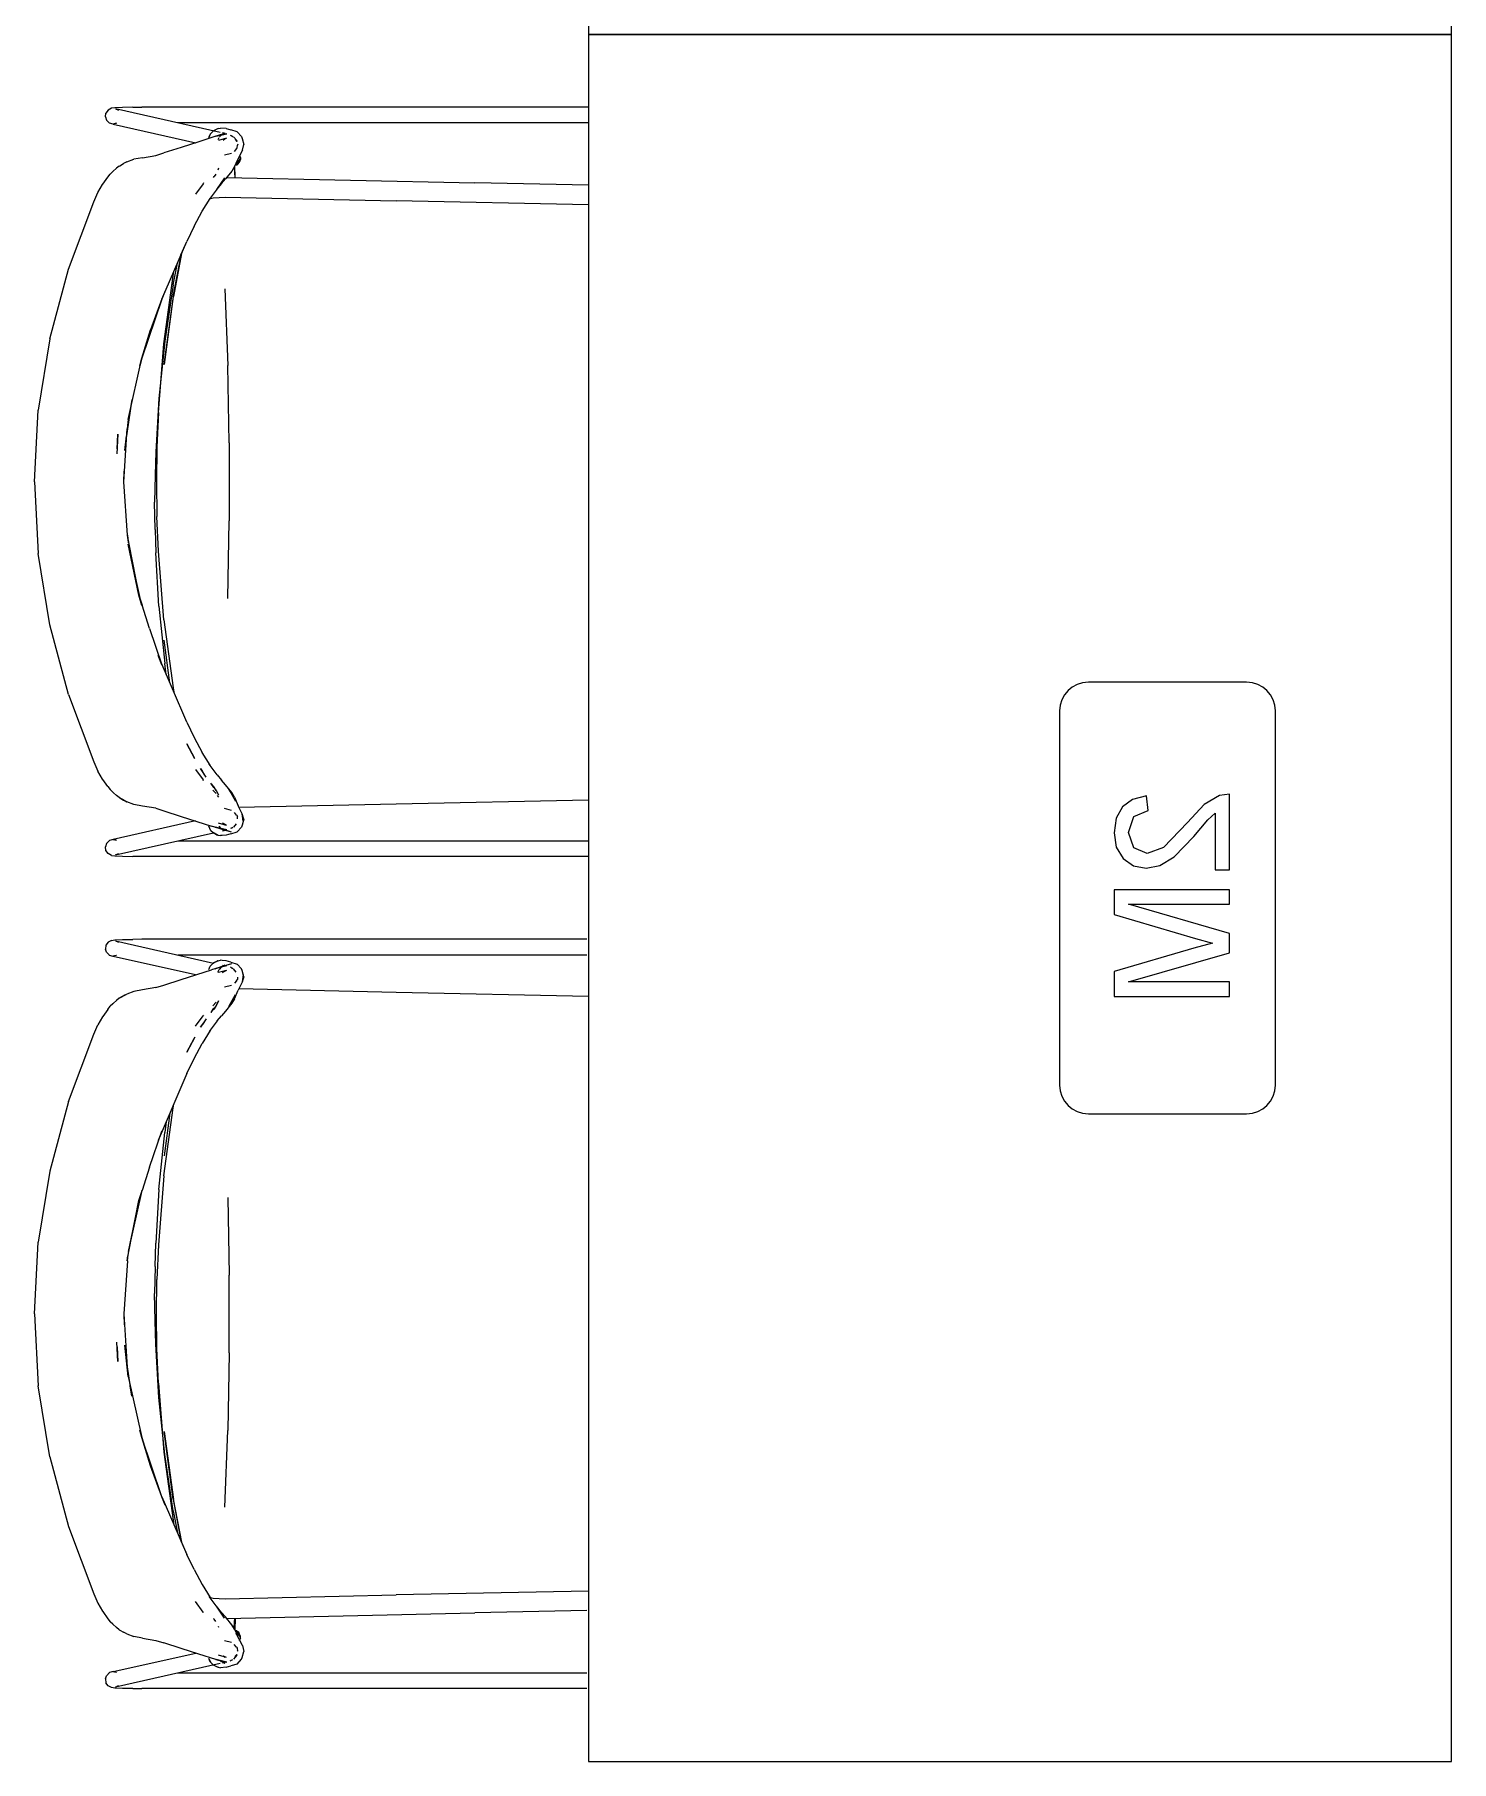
# Model space of a CAD drawing. Header units: millimetres. Extents: x 79795 to 317870, y -36033 to 97293.
# Drawn here: x 190439 to 191424, y 30507 to 31707 of the extents above; entities that cross this region are included whole.
import ezdxf

# ---------------------------------------------------------------- set-up
doc = ezdxf.new("R2010")
doc.units = ezdxf.units.MM
doc.header["$MEASUREMENT"] = 0
doc.layers.add('G-IMPT', color=8, linetype='CONTINUOUS', lineweight=9)
doc.layers.add('I-FURN', color=8, linetype='CONTINUOUS', lineweight=9)

msp = doc.modelspace()

# ---------------------------------------------------------------- linework, layer by layer
at = {"layer": 'G-IMPT'}
for p, q in [((190488.6, 31650.1), (190488.9, 31652.7)), ((190488.6, 31650.1), (190489.3, 31647.9)), ((190490.4, 31654.9), (190488.9, 31652.7)), ((190492.8, 31656.1), (190490.4, 31654.9)), ((190495.2, 31656.4), (190492.8, 31656.1)), ((190500.4, 31656.7), (190495.2, 31656.4)), ((190568.4, 31639.4), (190495.5, 31655.8)), ((190495.5, 31655.8), (190497.6, 31654.8)), ((190497.4, 31655), (190497.6, 31654.8)), ((190507.6, 31656.9), (190500.4, 31656.7)), ((190507.6, 31656.9), (190513.9, 31656.9)), ((190824.4, 31656.9), (190513.9, 31656.9)), ((190489.6, 31647.6), (190489.3, 31647.9)), ((190489.6, 31647.6), (190491.4, 31645.8)), ((190491.4, 31645.8), (190491.1, 31646.1)), ((190493.9, 31645), (190491.4, 31645.8)), ((190496.2, 31645.7), (190493.7, 31645.2)), ((190496, 31645.6), (190493.7, 31645.2)), ((190493.9, 31645), (190551.5, 31632.1)), ((190824.4, 31646), (190539, 31646)), ((190560.4, 31636), (190561.6, 31638.4)), ((190560.4, 31635.9), (190561.6, 31638.4)), ((190561.5, 31638.2), (190560.4, 31635.9)), ((190561.5, 31638.2), (190561.6, 31638.4)), ((190563.4, 31640.3), (190561.6, 31638.4)), ((190563.4, 31640.3), (190563.7, 31640.5)), ((190566.6, 31641.9), (190563.7, 31640.5)), ((190572.9, 31638.4), (190564.7, 31636.4)), ((190570.6, 31638.3), (190564.7, 31636.4)), ((190565.4, 31636.7), (190572.9, 31638.4)), ((190566.9, 31642), (190566.6, 31641.9)), ((190566.9, 31642), (190568.6, 31642.3)), ((190569.4, 31637.7), (190568, 31636.2)), ((190568.3, 31637.5), (190571.5, 31639)), ((190568.3, 31637.5), (190570.6, 31638.3)), ((190572.6, 31642.1), (190568.6, 31642.3)), ((190569.4, 31637.7), (190571.5, 31639)), ((190571.9, 31638.6), (190569.9, 31639.1)), ((190572.6, 31642.1), (190575.8, 31641.1)), ((190575.4, 31637.4), (190577.1, 31636.6)), ((190580.1, 31639.7), (190575.8, 31641.1)), ((190580.1, 31639.7), (190583.2, 31636.5)), ((190541.2, 31628.9), (190529.2, 31625.1)), ((190553.6, 31632.8), (190541.2, 31628.9)), ((190565.4, 31636.7), (190553.6, 31632.8)), ((190560.4, 31636), (190560.4, 31635.9)), ((190567, 31634.5), (190567.7, 31635.9)), ((190572.8, 31635.3), (190567.3, 31633.7)), ((190570.5, 31634), (190571.5, 31635)), ((190570.5, 31634), (190571.1, 31634.7)), ((190572.8, 31635.3), (190570.7, 31634.3)), ((190571.5, 31635), (190570.7, 31634.3)), ((190575.9, 31637.1), (190577.1, 31636.6)), ((190579.9, 31633.7), (190577.7, 31636.3)), ((190579.8, 31628.1), (190578.1, 31626.2)), ((190578.9, 31634.7), (190580.1, 31633.1)), ((190578.9, 31634.7), (190579.3, 31634.2)), ((190580.1, 31633.1), (190579.3, 31634.2)), ((190584, 31626.9), (190579.6, 31618.4)), ((190579.8, 31628.1), (190580.1, 31628.6)), ((190580.1, 31628.6), (190580.5, 31630.6)), ((190580.6, 31631.2), (190580.5, 31630.6)), ((190583.2, 31636.5), (190583.7, 31635.1)), ((190583.7, 31635.1), (190584.8, 31630.9)), ((190584, 31626.9), (190584.8, 31630.9)), ((190496.2, 31614.4), (190493.7, 31612.2)), ((190498.1, 31615.9), (190496.2, 31614.4)), ((190498.1, 31615.9), (190498.5, 31616.2)), ((190498.5, 31616.2), (190501.1, 31617.7)), ((190503.4, 31618.9), (190501.1, 31617.7)), ((190503.4, 31618.9), (190508.3, 31620.7)), ((190514.3, 31621.8), (190508.3, 31620.7)), ((190514.3, 31621.8), (190523.6, 31623.4)), ((190523.6, 31623.4), (190529.2, 31625.1)), ((190567, 31613.4), (190567.5, 31614.8)), ((190576.2, 31624.8), (190571.4, 31623.5)), ((190578.4, 31615.6), (190576.4, 31612.5)), ((190578.2, 31615.2), (190578.5, 31607.9)), ((190578.2, 31615.2), (190578.5, 31607.9)), ((190578.4, 31615.6), (190580.6, 31620.4)), ((190578.9, 31608.2), (190578.6, 31616)), ((190580.6, 31620.4), (190579.6, 31618.4)), ((190483.4, 31597.5), (190486.6, 31603.1)), ((190486.8, 31603.4), (190486.6, 31603.1)), ((190486.8, 31603.4), (190490.2, 31608.2)), ((190490.2, 31608.2), (190491.9, 31610.3)), ((190493.7, 31612.2), (190491.9, 31610.3)), ((190556.5, 31603.7), (190551.2, 31596.4)), ((190556.8, 31604.2), (190556.5, 31603.7)), ((190563.8, 31608.1), (190564.2, 31608.7)), ((190565.3, 31610.3), (190564.2, 31608.7)), ((190571.3, 31607.9), (190565.7, 31599.6)), ((190569.2, 31603.9), (190565.7, 31599.6)), ((190571.3, 31607.9), (190566.2, 31600.1)), ((190569.2, 31603.9), (190572.1, 31607.1)), ((190576.4, 31612.5), (190572.1, 31607.1)), ((190572.5, 31608.1), (190745.4, 31604.2)), ((190824.4, 31602.6), (190745.4, 31604.2)), ((190463, 31544.2), (190480.6, 31591.1)), ((190480.6, 31591.1), (190483.4, 31597.5)), ((190555.9, 31584.6), (190561.3, 31593.5)), ((190566.2, 31600.1), (190560.7, 31592.8)), ((190560.7, 31593.3), (190563.6, 31594)), ((190560.7, 31592.8), (190561.3, 31593.5)), ((190563.6, 31594), (190571.9, 31594.4)), ((190571.9, 31594.4), (190690.8, 31591.7)), ((190824.4, 31589), (190690.8, 31591.7)), ((190550.4, 31574.1), (190555.9, 31584.6)), ((190550.4, 31574.1), (190545.2, 31563.5)), ((190527.9, 31523.5), (190545.1, 31563.5)), ((190535.8, 31525.2), (190541.5, 31555.1)), ((190541.5, 31555.1), (190535.9, 31525.3)), ((190541, 31554.2), (190545.1, 31563.5)), ((190541, 31554.2), (190545.2, 31563.5)), ((190450, 31495.8), (190463, 31544.2)), ((190535.6, 31539.7), (190536.2, 31542.9)), ((190535.7, 31533.4), (190538.6, 31548.5)), ((190530.1, 31529.3), (190527.9, 31523.5)), ((190530.1, 31529.3), (190527.9, 31523.6)), ((190529.2, 31492.4), (190535.6, 31539.7)), ((190535.7, 31533.4), (190529.8, 31494.2)), ((190571.5, 31530.7), (190573.6, 31477.4)), ((190527.9, 31523.5), (190513.8, 31482.4)), ((190527.9, 31523.6), (190519.9, 31502.1)), ((190527.9, 31523.5), (190519.9, 31502.1)), ((190529.4, 31478), (190535.9, 31525.3)), ((190535.8, 31525.2), (190529.4, 31478)), ((190450, 31495.8), (190441.9, 31446.4)), ((190513.8, 31482.4), (190519.9, 31502.1)), ((190519.9, 31502.1), (190513.9, 31482.4)), ((190529.8, 31494.2), (190525.7, 31454.5)), ((190504.5, 31439.9), (190513.8, 31482.4)), ((190513.8, 31482.4), (190512.4, 31477.2)), ((190512.4, 31477.2), (190513.9, 31482.4)), ((190525.4, 31444.6), (190529.2, 31492.4)), ((190574.6, 31423.5), (190573.6, 31477.4)), ((190439.3, 31396.5), (190441.9, 31446.4)), ((190507, 31453.7), (190504.9, 31439.6)), ((190507, 31453.7), (190505.7, 31446.5)), ((190525.7, 31454.5), (190523.6, 31417.4)), ((190501.5, 31396.5), (190503.8, 31433.4)), ((190504.5, 31439.9), (190502.1, 31418.2)), ((190504.5, 31439.9), (190503.2, 31428.5)), ((190504.9, 31439.6), (190503.2, 31428.5)), ((190503.8, 31433.4), (190503.2, 31428.5)), ((190525.4, 31444.6), (190524.4, 31420.6)), ((190497.3, 31429.6), (190496.6, 31416)), ((190496.7, 31419.4), (190497.3, 31429.6)), ((190502.1, 31418.2), (190503.2, 31428.5)), ((190574.6, 31423.5), (190574.6, 31369.5)), ((190523.6, 31417.4), (190523.2, 31401.1)), ((190524.4, 31420.6), (190524.1, 31396.5)), ((190501.5, 31396.5), (190501.6, 31403.9)), ((190501.5, 31396.5), (190501.6, 31403.9)), ((190523.2, 31401.1), (190522.8, 31382.3)), ((190439.3, 31396.5), (190441.9, 31346.6)), ((190503.9, 31359.5), (190501.5, 31396.5)), ((190524.1, 31396.5), (190524.4, 31372.4)), ((190523.2, 31363.4), (190522.8, 31382.3)), ((190523.2, 31363.4), (190523.6, 31347.1)), ((190525.4, 31348.4), (190524.4, 31372.4)), ((190573.6, 31315.5), (190574.6, 31369.5)), ((190503.8, 31359.5), (190504.9, 31353.2)), ((190503.8, 31359.5), (190504.2, 31356.3)), ((190503.9, 31359.5), (190504.4, 31354.2)), ((190513.8, 31310.6), (190504.5, 31353.1)), ((190511.9, 31317.7), (190504.5, 31353.1)), ((190504.9, 31353.2), (190511.9, 31317.7)), ((190450, 31297.2), (190441.9, 31346.6)), ((190525.7, 31310.1), (190523.6, 31347.1)), ((190529.2, 31300.6), (190525.4, 31348.4)), ((190513.8, 31310.6), (190511.9, 31317.7)), ((190511.9, 31317.7), (190514.1, 31310.7)), ((190519.3, 31294.5), (190514.1, 31310.7)), ((190525.7, 31310.1), (190529.8, 31270.3)), ((190463, 31248.8), (190450, 31297.2)), ((190519.3, 31294.5), (190527.9, 31269.4)), ((190529.2, 31300.6), (190535.6, 31253.3)), ((190533.4, 31256.9), (190529.4, 31286.5)), ((190533.4, 31256.8), (190529.4, 31286.5)), ((190527.9, 31269.4), (190525.3, 31275.9)), ((190545.2, 31229.5), (190525.3, 31275.9)), ((190530.9, 31262.7), (190529.8, 31270.3)), ((190535.6, 31253.3), (190536.1, 31250.6)), ((190463, 31248.8), (190480.5, 31202)), ((190545.2, 31229.5), (190550.4, 31218.9)), ((190550.4, 31218.9), (190555.9, 31208.4)), ((190550.7, 31204.1), (190545.2, 31214.5)), ((190545.2, 31214.5), (190550.2, 31205)), ((190561.3, 31199.5), (190555.9, 31208.4)), ((190480.5, 31202), (190483.4, 31195.5)), ((190486.6, 31189.9), (190483.4, 31195.5)), ((190550.7, 31204.1), (190550.2, 31205)), ((190551.2, 31196.6), (190556.5, 31189.3)), ((190558.7, 31191.3), (190554.7, 31197.2)), ((190554.7, 31197.2), (190556, 31195.3)), ((190558.7, 31191.3), (190556, 31195.3)), ((190566.2, 31192.9), (190560.7, 31200.2)), ((190561.3, 31199.5), (190560.7, 31200.2)), ((190486.6, 31189.9), (190486.8, 31189.6)), ((190490.2, 31184.7), (190486.8, 31189.6)), ((190490.2, 31184.7), (190491.9, 31182.7)), ((190493.7, 31180.8), (190491.9, 31182.7)), ((190556.8, 31188.8), (190556.5, 31189.3)), ((190562.3, 31186.5), (190561.9, 31187.1)), ((190564, 31184), (190561.9, 31187.1)), ((190562.3, 31186.5), (190564, 31184)), ((190565.5, 31179.8), (190563.3, 31182.2)), ((190565.6, 31182.1), (190563.8, 31184.9)), ((190564.2, 31184.3), (190563.8, 31184.9)), ((190565.6, 31182.1), (190564.2, 31184.3)), ((190565.6, 31182.1), (190565.3, 31182.7)), ((190567.2, 31178.9), (190565.3, 31182.7)), ((190565.6, 31182.1), (190567.2, 31178.9)), ((190566.2, 31192.9), (190569.2, 31189.1)), ((190572.1, 31185.9), (190569.2, 31189.1)), ((190576.4, 31180.5), (190572.1, 31185.9)), ((190576.6, 31179.2), (190574.3, 31182.9)), ((190574.3, 31182.9), (190579.1, 31174.6)), ((190493.7, 31180.8), (190494.3, 31180.3)), ((190496.2, 31178.6), (190494.3, 31180.3)), ((190498.1, 31177.1), (190496.2, 31178.6)), ((190502.4, 31174.7), (190498.1, 31177.1)), ((190498.1, 31177.1), (190498.5, 31176.8)), ((190498.1, 31177.1), (190503.4, 31174.1)), ((190498.5, 31176.8), (190501.1, 31175.3)), ((190501.1, 31175.3), (190503.4, 31174.1)), ((190502.4, 31174.7), (190503.4, 31174.1)), ((190508.3, 31172.3), (190503.4, 31174.1)), ((190514.4, 31171.2), (190508.3, 31172.3)), ((190523.6, 31169.6), (190514.4, 31171.2)), ((190523.6, 31169.6), (190529.2, 31167.9)), ((190566.3, 31178.6), (190567.1, 31177.4)), ((190576.2, 31168.1), (190571.4, 31169.5)), ((190578.4, 31177.4), (190576.4, 31180.5)), ((190576.6, 31179.2), (190579.1, 31174.6)), ((190578.4, 31177.4), (190580.9, 31171.3)), ((190583.9, 31165.3), (190580.9, 31171.3)), ((190581.4, 31170.3), (190690.8, 31172.8)), ((190690.8, 31172.8), (190824.4, 31175.5)), ((190551.3, 31160.9), (190493.9, 31148)), ((190529.2, 31167.9), (190541.2, 31164)), ((190541.2, 31164), (190562.3, 31157.3)), ((190560.4, 31157), (190560.4, 31157.1)), ((190570.6, 31154.7), (190562.3, 31157.3)), ((190572.8, 31157.7), (190567.3, 31159.3)), ((190571.5, 31158), (190570.1, 31159.4)), ((190570.1, 31159.4), (190571, 31158.3)), ((190571.5, 31158), (190570.4, 31159)), ((190572.8, 31157.7), (190570.4, 31159)), ((190579.6, 31158.9), (190577.6, 31156.6)), ((190579.8, 31164.9), (190578.3, 31166.6)), ((190579.8, 31164.9), (190580.3, 31164)), ((190580.4, 31162.4), (190580.3, 31164)), ((190583.7, 31157.8), (190583.2, 31156.5)), ((190584.8, 31162.1), (190583.6, 31165.7)), ((190584.4, 31160.7), (190583.6, 31165.7)), ((190584.8, 31162.1), (190583.7, 31157.8)), ((190584.4, 31160.7), (190583.9, 31165.3)), ((190489.3, 31145.1), (190491.1, 31146.9)), ((190491.4, 31147.2), (190491.1, 31146.9)), ((190493.9, 31148), (190491.4, 31147.2)), ((190496.2, 31147.3), (190493.7, 31147.8)), ((190496, 31147.4), (190493.7, 31147.8)), ((190495.5, 31137.2), (190563.7, 31152.5)), ((190539, 31147), (190824.4, 31147)), ((190560.4, 31157), (190561.5, 31154.7)), ((190561.5, 31154.7), (190561.6, 31154.5)), ((190563.7, 31152.5), (190561.6, 31154.5)), ((190561.9, 31154.3), (190563.4, 31152.7)), ((190561.9, 31154.3), (190563.7, 31152.5)), ((190566.9, 31151), (190563.4, 31152.7)), ((190563.4, 31152.7), (190566.6, 31151)), ((190563.4, 31152.7), (190563.7, 31152.5)), ((190566.9, 31151), (190563.7, 31152.5)), ((190572.9, 31154.6), (190564.8, 31156.6)), ((190564.8, 31156.6), (190566, 31156.3)), ((190572.9, 31154.6), (190566, 31156.3)), ((190566.9, 31151), (190566.6, 31151)), ((190566.9, 31151), (190568.6, 31150.7)), ((190569.4, 31155.3), (190567.7, 31157.1)), ((190571.5, 31154), (190568.3, 31155.5)), ((190576.2, 31153.1), (190568.3, 31155.5)), ((190569.8, 31150.8), (190568.6, 31150.7)), ((190571.5, 31154), (190569.4, 31155.3)), ((190572.6, 31150.9), (190569.8, 31150.8)), ((190569.9, 31153.9), (190571.8, 31154.4)), ((190576.2, 31153.1), (190570.6, 31154.7)), ((190575.8, 31151.9), (190572.6, 31150.9)), ((190577.1, 31156.3), (190575.5, 31155.6)), ((190575.8, 31151.9), (190580.1, 31153.3)), ((190575.9, 31155.9), (190577.1, 31156.3)), ((190583.2, 31156.5), (190580.1, 31153.3)), ((190489.3, 31145.1), (190488.6, 31142.9)), ((190488.9, 31140.3), (190488.6, 31142.9)), ((190490.4, 31138.1), (190488.9, 31140.3)), ((190492.8, 31136.9), (190490.4, 31138.1)), ((190492.8, 31136.9), (190495.2, 31136.6)), ((190495.2, 31136.6), (190500.4, 31136.3)), ((190495.5, 31137.2), (190497.6, 31138.2)), ((190497.6, 31138.2), (190497.4, 31138)), ((190500.4, 31136.3), (190507.6, 31136.1)), ((190513.9, 31136.1), (190507.6, 31136.1)), ((190824.4, 31136.1), (190513.9, 31136.1)), ((190488.9, 31074.4), (190488.6, 31071.7)), ((190490.4, 31076.5), (190488.9, 31074.4)), ((190492.8, 31077.7), (190490.4, 31076.5)), ((190492.8, 31077.7), (190495.2, 31078.1)), ((190495.2, 31078.1), (190500.4, 31078.4)), ((190495.5, 31077.5), (190563.7, 31062.1)), ((190495.5, 31077.5), (190497.6, 31076.5)), ((190497.6, 31076.5), (190497.4, 31076.7)), ((190500.4, 31078.4), (190507.6, 31078.5)), ((190513.9, 31078.6), (190507.6, 31078.5)), ((190823.3, 31078.6), (190513.9, 31078.6)), ((190489.3, 31069.6), (190488.6, 31071.7)), ((190489.3, 31069.6), (190491.1, 31067.7)), ((190491.4, 31067.4), (190491.1, 31067.7)), ((190493.9, 31066.6), (190491.4, 31067.4)), ((190496.2, 31067.3), (190493.7, 31066.9)), ((190496, 31067.2), (190493.7, 31066.9)), ((190551.3, 31053.8), (190493.9, 31066.6)), ((190539, 31067.7), (190823.3, 31067.7)), ((190563.7, 31062.2), (190561.6, 31060.1)), ((190561.9, 31060.4), (190563.7, 31062.2)), ((190561.9, 31060.4), (190563.4, 31062)), ((190566.9, 31063.7), (190563.4, 31062)), ((190563.4, 31062), (190566.6, 31063.6)), ((190563.4, 31062), (190563.7, 31062.2)), ((190566.9, 31063.7), (190563.7, 31062.2)), ((190566.9, 31063.7), (190566.6, 31063.6)), ((190566.9, 31063.7), (190568.6, 31064)), ((190576.2, 31061.5), (190568.3, 31059.2)), ((190569.8, 31063.9), (190568.6, 31064)), ((190572.6, 31063.7), (190569.8, 31063.9)), ((190576.2, 31061.5), (190570.6, 31059.9)), ((190575.8, 31062.7), (190572.6, 31063.7)), ((190575.8, 31062.7), (190580.1, 31061.4)), ((190583.2, 31058.1), (190580.1, 31061.4)), ((190529.2, 31046.8), (190541.2, 31050.6)), ((190541.2, 31050.6), (190562.3, 31057.4)), ((190560.4, 31057.7), (190561.5, 31059.9)), ((190560.4, 31057.7), (190560.4, 31057.5)), ((190561.5, 31059.9), (190561.6, 31060.1)), ((190570.6, 31059.9), (190562.3, 31057.4)), ((190572.9, 31060.1), (190564.8, 31058)), ((190564.8, 31058), (190566, 31058.4)), ((190572.9, 31060.1), (190566, 31058.4)), ((190566.8, 31055.7), (190567.7, 31057.6)), ((190572.8, 31056.9), (190567.3, 31055.4)), ((190569.4, 31059.4), (190567.7, 31057.6)), ((190571.5, 31060.7), (190568.3, 31059.2)), ((190571.5, 31060.7), (190569.4, 31059.4)), ((190569.9, 31060.7), (190571.8, 31060.3)), ((190571.5, 31056.7), (190570.1, 31055.2)), ((190570.1, 31055.2), (190571, 31056.3)), ((190572.8, 31056.9), (190570.4, 31055.7)), ((190571.5, 31056.7), (190570.4, 31055.7)), ((190577.1, 31058.3), (190575.5, 31059.1)), ((190575.9, 31058.8), (190577.1, 31058.3)), ((190579.6, 31055.8), (190577.6, 31058.1)), ((190579.8, 31049.7), (190578.3, 31048.1)), ((190579.8, 31049.7), (190580.3, 31050.7)), ((190580.4, 31052.2), (190580.3, 31050.7)), ((190583.9, 31049.3), (190580.9, 31043.3)), ((190583.7, 31056.8), (190583.2, 31058.1)), ((190584.4, 31054), (190583.6, 31048.9)), ((190584.8, 31052.6), (190583.6, 31048.9)), ((190584.8, 31052.6), (190583.7, 31056.8)), ((190584.4, 31054), (190583.9, 31049.3)), ((190498.1, 31037.6), (190496.2, 31036.1)), ((190498.1, 31037.6), (190503.4, 31040.5)), ((190502.4, 31040), (190498.1, 31037.6)), ((190498.1, 31037.6), (190498.5, 31037.8)), ((190498.5, 31037.8), (190501.1, 31039.4)), ((190501.1, 31039.4), (190503.4, 31040.5)), ((190502.4, 31040), (190503.4, 31040.5)), ((190508.3, 31042.3), (190503.4, 31040.5)), ((190514.4, 31043.5), (190508.3, 31042.3)), ((190523.6, 31045.1), (190514.4, 31043.5)), ((190523.6, 31045.1), (190529.2, 31046.8)), ((190576.2, 31046.5), (190571.4, 31045.2)), ((190574.3, 31031.8), (190579.1, 31040.1)), ((190578.4, 31037.2), (190576.4, 31034.2)), ((190576.6, 31035.4), (190579.1, 31040.1)), ((190578.4, 31037.2), (190580.9, 31043.3)), ((190581.4, 31044.3), (190690.8, 31041.8)), ((190690.8, 31041.8), (190824.4, 31039.1)), ((190490.2, 31029.9), (190486.8, 31025)), ((190490.2, 31029.9), (190491.9, 31032)), ((190493.7, 31033.8), (190491.9, 31032)), ((190493.7, 31033.8), (190494.3, 31034.3)), ((190496.2, 31036.1), (190494.3, 31034.3)), ((190551.2, 31018.1), (190556.5, 31025.4)), ((190556.8, 31025.9), (190556.5, 31025.4)), ((190564, 31030.7), (190561.9, 31027.6)), ((190562.3, 31028.2), (190561.9, 31027.6)), ((190562.3, 31028.2), (190564, 31030.7)), ((190565.5, 31034.8), (190563.3, 31032.4)), ((190565.6, 31032.5), (190563.8, 31029.8)), ((190564.2, 31030.3), (190563.8, 31029.8)), ((190565.6, 31032.5), (190564.2, 31030.3)), ((190567.2, 31035.7), (190565.3, 31031.9)), ((190565.6, 31032.5), (190565.3, 31031.9)), ((190565.6, 31032.5), (190567.2, 31035.7)), ((190566.2, 31021.8), (190569.2, 31025.5)), ((190572.1, 31028.7), (190569.2, 31025.5)), ((190576.4, 31034.2), (190572.1, 31028.7)), ((190576.6, 31035.4), (190574.3, 31031.8)), ((190480.5, 31012.6), (190483.4, 31019.1)), ((190486.6, 31024.7), (190483.4, 31019.1)), ((190486.6, 31024.7), (190486.8, 31025)), ((190558.7, 31023.4), (190554.7, 31017.4)), ((190554.7, 31017.4), (190556, 31019.4)), ((190561.3, 31015.2), (190555.9, 31006.2)), ((190558.7, 31023.4), (190556, 31019.4)), ((190566.2, 31021.8), (190560.7, 31014.4)), ((190561.3, 31015.2), (190560.7, 31014.4)), ((190463, 30965.9), (190480.5, 31012.6)), ((190550.7, 31010.6), (190545.2, 31000.2)), ((190545.2, 31000.2), (190550.2, 31009.6)), ((190550.7, 31010.6), (190550.2, 31009.6)), ((190550.4, 30995.8), (190555.9, 31006.2)), ((190545.2, 30985.2), (190550.4, 30995.8)), ((190545.2, 30985.2), (190525.3, 30938.8)), ((190463, 30965.9), (190450, 30917.5)), ((190529.2, 30914.1), (190535.6, 30961.4)), ((190533.4, 30957.8), (190529.4, 30928.2)), ((190533.4, 30957.8), (190529.4, 30928.2)), ((190535.6, 30961.4), (190536.1, 30964)), ((190519.3, 30920.2), (190527.9, 30945.2)), ((190527.9, 30945.2), (190525.3, 30938.8)), ((190525.7, 30904.6), (190529.8, 30944.3)), ((190530.9, 30952), (190529.8, 30944.3)), ((190450, 30917.5), (190441.9, 30868.1)), ((190519.3, 30920.2), (190514.1, 30904)), ((190529.2, 30914.1), (190525.4, 30866.3)), ((190513.8, 30904), (190504.5, 30861.5)), ((190511.9, 30897), (190504.5, 30861.5)), ((190504.9, 30861.5), (190511.9, 30897)), ((190513.8, 30904), (190511.9, 30897)), ((190511.9, 30897), (190514.1, 30904)), ((190525.7, 30904.6), (190523.6, 30867.5)), ((190573.6, 30899.1), (190574.6, 30845.2)), ((190439.3, 30818.2), (190441.9, 30868.1)), ((190503.8, 30855.1), (190504.9, 30861.5)), ((190503.8, 30855.1), (190504.2, 30858.6)), ((190503.9, 30855.1), (190504.3, 30859.3)), ((190523.2, 30851.2), (190523.6, 30867.5)), ((190525.4, 30866.3), (190524.4, 30842.2)), ((190503.9, 30855.1), (190501.5, 30818.2)), ((190523.2, 30851.2), (190522.8, 30832.4)), ((190574.6, 30791.1), (190574.6, 30845.2)), ((190524.1, 30818.2), (190524.4, 30842.2)), ((190523.2, 30813.5), (190522.8, 30832.4)), ((190439.3, 30818.2), (190441.9, 30768.2)), ((190501.5, 30818.2), (190503.8, 30781.2)), ((190501.5, 30818.2), (190501.6, 30810.7)), ((190501.5, 30818.2), (190501.6, 30810.7)), ((190523.6, 30797.2), (190523.2, 30813.5)), ((190524.4, 30794.1), (190524.1, 30818.2)), ((190497.3, 30785.1), (190496.6, 30798.7)), ((190525.7, 30760.2), (190523.6, 30797.2)), ((190496.7, 30795.3), (190497.3, 30785.1)), ((190504.5, 30774.8), (190502.1, 30796.4)), ((190502.1, 30796.4), (190503.2, 30786.1)), ((190503.8, 30781.2), (190503.2, 30786.1)), ((190504.5, 30774.8), (190503.2, 30786.1)), ((190504.9, 30775.1), (190503.2, 30786.1)), ((190525.4, 30770), (190524.4, 30794.1)), ((190574.6, 30791.1), (190573.6, 30737.2)), ((190504.5, 30774.8), (190513.8, 30732.3)), ((190507, 30761), (190504.9, 30775.1)), ((190450, 30718.9), (190441.9, 30768.2)), ((190507, 30761), (190505.7, 30768.1)), ((190525.4, 30770), (190529.2, 30722.2)), ((190529.8, 30720.4), (190525.7, 30760.2)), ((190513.8, 30732.3), (190512.4, 30737.5)), ((190512.4, 30737.5), (190513.9, 30732.3)), ((190571.5, 30684), (190573.6, 30737.2)), ((190527.9, 30691.1), (190513.8, 30732.3)), ((190513.8, 30732.3), (190519.9, 30712.6)), ((190519.9, 30712.6), (190513.9, 30732.3)), ((190535.8, 30689.5), (190529.4, 30736.6)), ((190529.4, 30736.6), (190535.9, 30689.3)), ((190450, 30718.9), (190463, 30670.4)), ((190529.2, 30722.2), (190535.6, 30674.9)), ((190535.7, 30681.3), (190529.8, 30720.4)), ((190527.9, 30691.1), (190519.9, 30712.6)), ((190527.9, 30691.1), (190519.9, 30712.6)), ((190530.1, 30685.3), (190527.9, 30691.1)), ((190530.1, 30685.3), (190527.9, 30691.1)), ((190527.9, 30691.1), (190545.1, 30651.1)), ((190535.8, 30689.5), (190541.5, 30659.6)), ((190541.5, 30659.6), (190535.9, 30689.3)), ((190535.7, 30681.3), (190538.6, 30666.1)), ((190463, 30670.4), (190480.6, 30623.6)), ((190535.6, 30674.9), (190536.2, 30671.7)), ((190541, 30660.5), (190545.1, 30651.1)), ((190541, 30660.5), (190545.2, 30651.1)), ((190550.4, 30640.5), (190545.2, 30651.1)), ((190550.4, 30640.5), (190555.9, 30630.1)), ((190555.9, 30630.1), (190561.3, 30621.1)), ((190480.6, 30623.6), (190483.4, 30617.2)), ((190483.4, 30617.2), (190486.6, 30611.6)), ((190556.5, 30610.9), (190551.2, 30618.3)), ((190566.2, 30614.5), (190560.7, 30621.9)), ((190560.7, 30621.9), (190561.3, 30621.1)), ((190560.7, 30621.4), (190563.6, 30620.7)), ((190563.6, 30620.7), (190571.9, 30620.2)), ((190571.9, 30620.2), (190690.8, 30622.9)), ((190824.4, 30625.6), (190690.8, 30622.9)), ((190486.8, 30611.3), (190486.6, 30611.6)), ((190486.8, 30611.3), (190490.2, 30606.4)), ((190490.2, 30606.4), (190491.9, 30604.3)), ((190556.8, 30610.5), (190556.5, 30610.9)), ((190563.8, 30606.6), (190564.2, 30606)), ((190565.3, 30604.4), (190564.2, 30606)), ((190571.3, 30606.8), (190565.7, 30615)), ((190569.2, 30610.8), (190565.7, 30615)), ((190571.3, 30606.8), (190566.2, 30614.5)), ((190569.2, 30610.8), (190572.1, 30607.6)), ((190576.4, 30602.2), (190572.1, 30607.6)), ((190572.5, 30606.6), (190745.4, 30610.4)), ((190578.2, 30600.4), (190578.5, 30606.7)), ((190578.2, 30600.4), (190578.5, 30606.7)), ((190578.9, 30606.8), (190578.6, 30598.7)), ((190823.3, 30612.1), (190745.4, 30610.4)), ((190493.7, 30602.5), (190491.9, 30604.3)), ((190496.2, 30600.3), (190493.7, 30602.5)), ((190498.1, 30598.7), (190496.2, 30600.3)), ((190498.1, 30598.7), (190498.5, 30598.5)), ((190498.5, 30598.5), (190501.1, 30597)), ((190503.4, 30595.8), (190501.1, 30597)), ((190503.4, 30595.8), (190508.3, 30594)), ((190514.3, 30592.9), (190508.3, 30594)), ((190567, 30601.2), (190567.3, 30600.4)), ((190578.4, 30599.1), (190576.4, 30602.2)), ((190578.4, 30599.1), (190580.6, 30594.2)), ((190584, 30587.8), (190579.6, 30596.2)), ((190580.6, 30594.2), (190579.6, 30596.2)), ((190493.9, 30569.7), (190551.5, 30582.5)), ((190514.3, 30592.9), (190523.6, 30591.2)), ((190523.6, 30591.2), (190529.2, 30589.6)), ((190541.2, 30585.7), (190529.2, 30589.6)), ((190553.6, 30581.8), (190541.2, 30585.7)), ((190565.4, 30578), (190553.6, 30581.8)), ((190576.2, 30589.8), (190571.4, 30591.1)), ((190579.8, 30586.6), (190578.1, 30588.4)), ((190578.9, 30579.9), (190580.1, 30581.5)), ((190580.1, 30581.5), (190579.3, 30580.5)), ((190579.8, 30586.6), (190580.1, 30586)), ((190580.1, 30586), (190580.5, 30584.1)), ((190580.6, 30583.5), (190580.5, 30584.1)), ((190583.7, 30579.5), (190584.8, 30583.7)), ((190584, 30587.8), (190584.8, 30583.7)), ((190493.9, 30569.7), (190491.4, 30568.9)), ((190496.2, 30569), (190493.7, 30569.4)), ((190496, 30569.1), (190493.7, 30569.4)), ((190568.4, 30575.3), (190495.5, 30558.8)), ((190560.4, 30578.7), (190560.4, 30578.8)), ((190561.5, 30576.4), (190560.4, 30578.8)), ((190560.4, 30578.8), (190561.6, 30576.2)), ((190560.4, 30578.7), (190561.6, 30576.2)), ((190561.5, 30576.4), (190561.6, 30576.2)), ((190563.4, 30574.3), (190561.6, 30576.2)), ((190563.4, 30574.3), (190563.7, 30574.1)), ((190566.6, 30572.7), (190563.7, 30574.1)), ((190570.6, 30576.4), (190564.7, 30578.2)), ((190572.9, 30576.2), (190564.7, 30578.2)), ((190565.4, 30578), (190572.9, 30576.2)), ((190566.9, 30572.6), (190566.6, 30572.7)), ((190566.9, 30572.6), (190568.6, 30572.3)), ((190572.8, 30579.4), (190567.3, 30581)), ((190568.3, 30577.1), (190570.6, 30576.4)), ((190568.3, 30577.1), (190571.5, 30575.6)), ((190572.6, 30572.6), (190568.6, 30572.3)), ((190569.4, 30576.9), (190571.5, 30575.6)), ((190571.9, 30576), (190569.9, 30575.6)), ((190570.5, 30580.7), (190571.5, 30579.6)), ((190570.5, 30580.7), (190571.1, 30579.9)), ((190572.8, 30579.4), (190570.7, 30580.4)), ((190571.5, 30579.6), (190570.7, 30580.4)), ((190572.6, 30572.6), (190575.8, 30573.6)), ((190575.4, 30577.2), (190577.1, 30578)), ((190580.1, 30574.9), (190575.8, 30573.6)), ((190575.9, 30577.6), (190577.1, 30578)), ((190579.9, 30581), (190577.7, 30578.3)), ((190578.9, 30579.9), (190579.3, 30580.5)), ((190580.1, 30574.9), (190583.2, 30578.2)), ((190583.2, 30578.2), (190583.7, 30579.5)), ((190488.6, 30564.6), (190489.3, 30566.7)), ((190488.6, 30564.6), (190488.9, 30561.9)), ((190490.4, 30559.8), (190488.9, 30561.9)), ((190489.6, 30567), (190489.3, 30566.7)), ((190489.6, 30567), (190491.4, 30568.9)), ((190492.8, 30558.6), (190490.4, 30559.8)), ((190491.4, 30568.9), (190491.1, 30568.6)), ((190495.2, 30558.2), (190492.8, 30558.6)), ((190500.4, 30558), (190495.2, 30558.2)), ((190495.5, 30558.8), (190497.6, 30559.9)), ((190497.4, 30559.7), (190497.6, 30559.9)), ((190507.6, 30557.8), (190500.4, 30558)), ((190507.6, 30557.8), (190513.9, 30557.8)), ((190823.3, 30557.8), (190513.9, 30557.8)), ((190823.3, 30568.6), (190539, 30568.6))]:
    msp.add_line(p, q, dxfattribs=at)
at = {"layer": 'I-FURN'}
for p, q in [((190824.4, 32907.4), (190824.4, 31707.3)), ((191424.4, 31707.3), (191424.4, 32907.4)), ((190824.4, 31707.3), (191424.4, 31707.3)), ((190824.4, 31707.3), (190824.4, 30507.2)), ((191424.4, 31707.3), (190824.4, 31707.3)), ((191424.4, 30507.2), (191424.4, 31707.3)), ((190579.9, 31616.7), (190578.9, 31616.5)), ((190579.9, 31616.7), (190579.6, 31618.1)), ((190579.9, 31616.7), (190579.7, 31618.4)), ((190579.9, 31616.7), (190579.8, 31618.7)), ((190579.9, 31616.7), (190582.4, 31621.7)), ((190579.9, 31616.7), (190580.6, 31620.5)), ((190579.9, 31616.7), (190580.1, 31619.3)), ((190579.9, 31616.7), (190580.8, 31617.5)), ((190582.4, 31621.7), (190580.8, 31617.5)), ((190580.8, 31617.5), (190581.5, 31618.4)), ((190582.4, 31621.7), (190581.5, 31618.4)), ((190582.1, 31619.5), (190581.5, 31618.4)), ((190581.9, 31623.3), (190582.4, 31621.7)), ((190582.4, 31621.7), (190582.1, 31619.5)), ((190582.4, 31620.6), (190582.1, 31619.5)), ((190582.4, 31621.7), (190582.4, 31620.6)), ((191282, 31257.3), (191172, 31257.3)), ((191152, 31237.3), (191152, 30977.3)), ((191302, 30977.3), (191302, 31237.3)), ((191195.6, 31170.6), (191191.2, 31162.7)), ((191202.7, 31175.8), (191195.6, 31170.6)), ((191212.4, 31178.3), (191202.7, 31175.8)), ((191213.6, 31168.2), (191212.4, 31178.3)), ((191252.6, 31172.3), (191240.9, 31159.8)), ((191263.2, 31178.4), (191252.6, 31172.3)), ((191270.1, 31179.5), (191263.2, 31178.4)), ((191270.1, 31126.8), (191270.1, 31179.5)), ((191191.2, 31162.7), (191189.8, 31152.6)), ((191199.8, 31152.9), (191203.5, 31164)), ((191203.5, 31164), (191213.6, 31168.2)), ((191240.9, 31159.8), (191224.2, 31142.4)), ((191245.3, 31150.1), (191255, 31161.7)), ((191255, 31161.7), (191260.1, 31166.2)), ((191260.1, 31166.2), (191260.1, 31126.8)), ((191189.8, 31152.6), (191191.4, 31142.5)), ((191203.6, 31142.2), (191199.8, 31152.9)), ((191231.6, 31135.8), (191245.3, 31150.1)), ((191191.4, 31142.5), (191196.2, 31134.7)), ((191196.2, 31134.7), (191203.4, 31129.7)), ((191212.8, 31138.1), (191203.6, 31142.2)), ((191224.2, 31142.4), (191212.8, 31138.1)), ((191221.7, 31129.8), (191231.6, 31135.8)), ((191203.4, 31129.7), (191212.2, 31128)), ((191212.2, 31128), (191221.7, 31129.8)), ((191260.1, 31126.8), (191270.1, 31126.8)), ((191270.1, 31113), (191189.8, 31113)), ((191189.8, 31113), (191189.8, 31095.7)), ((191270.1, 31102.9), (191270.1, 31113)), ((191270.1, 31082.7), (191199.8, 31102.9)), ((191199.8, 31102.9), (191270.1, 31102.9)), ((191189.8, 31095.7), (191246.4, 31079.2)), ((191258.3, 31075.9), (191245.4, 31072.3)), ((191246.4, 31079.2), (191258.3, 31075.9)), ((191270.1, 31069.1), (191270.1, 31082.7)), ((191245.4, 31072.3), (191189.8, 31056.2)), ((191199.8, 31048.9), (191270.1, 31069.1)), ((191189.8, 31056.2), (191189.8, 31038.9)), ((191189.8, 31038.9), (191270.1, 31038.9)), ((191270.1, 31048.9), (191199.8, 31048.9)), ((191270.1, 31038.9), (191270.1, 31048.9)), ((191172, 30957.3), (191282, 30957.3)), ((190579.9, 30598), (190578.6, 30598.2)), ((190579.9, 30598), (190579.6, 30596.5)), ((190579.9, 30598), (190579.7, 30596.3)), ((190579.9, 30598), (190579.8, 30595.9)), ((190579.9, 30598), (190580.8, 30597.2)), ((190579.9, 30598), (190580.4, 30595.1)), ((190579.9, 30598), (190582.4, 30592.9)), ((190579.9, 30598), (190580.1, 30595.4)), ((190580.8, 30597.2), (190581.5, 30596.2)), ((190582.4, 30592.9), (190580.8, 30597.2)), ((190582.1, 30595.2), (190581.5, 30596.2)), ((190582.4, 30592.9), (190581.5, 30596.2)), ((190582.4, 30594.1), (190582.1, 30595.2)), ((190582.4, 30592.9), (190582.1, 30595.2)), ((190582.4, 30592.9), (190582.4, 30594.1)), ((190581.9, 30591.3), (190582.4, 30592.9)), ((190824.4, 30507.2), (191424.4, 30507.2))]:
    msp.add_line(p, q, dxfattribs=at)
for centre, start, end in [((191172, 31237.3), 90, 180), ((191282, 31237.3), 0, 90), ((191172, 30977.3), 180, 270), ((191282, 30977.3), 270, 0)]:
    msp.add_arc(centre, 20, start, end, dxfattribs=at)

doc.saveas('drawing.dxf')
